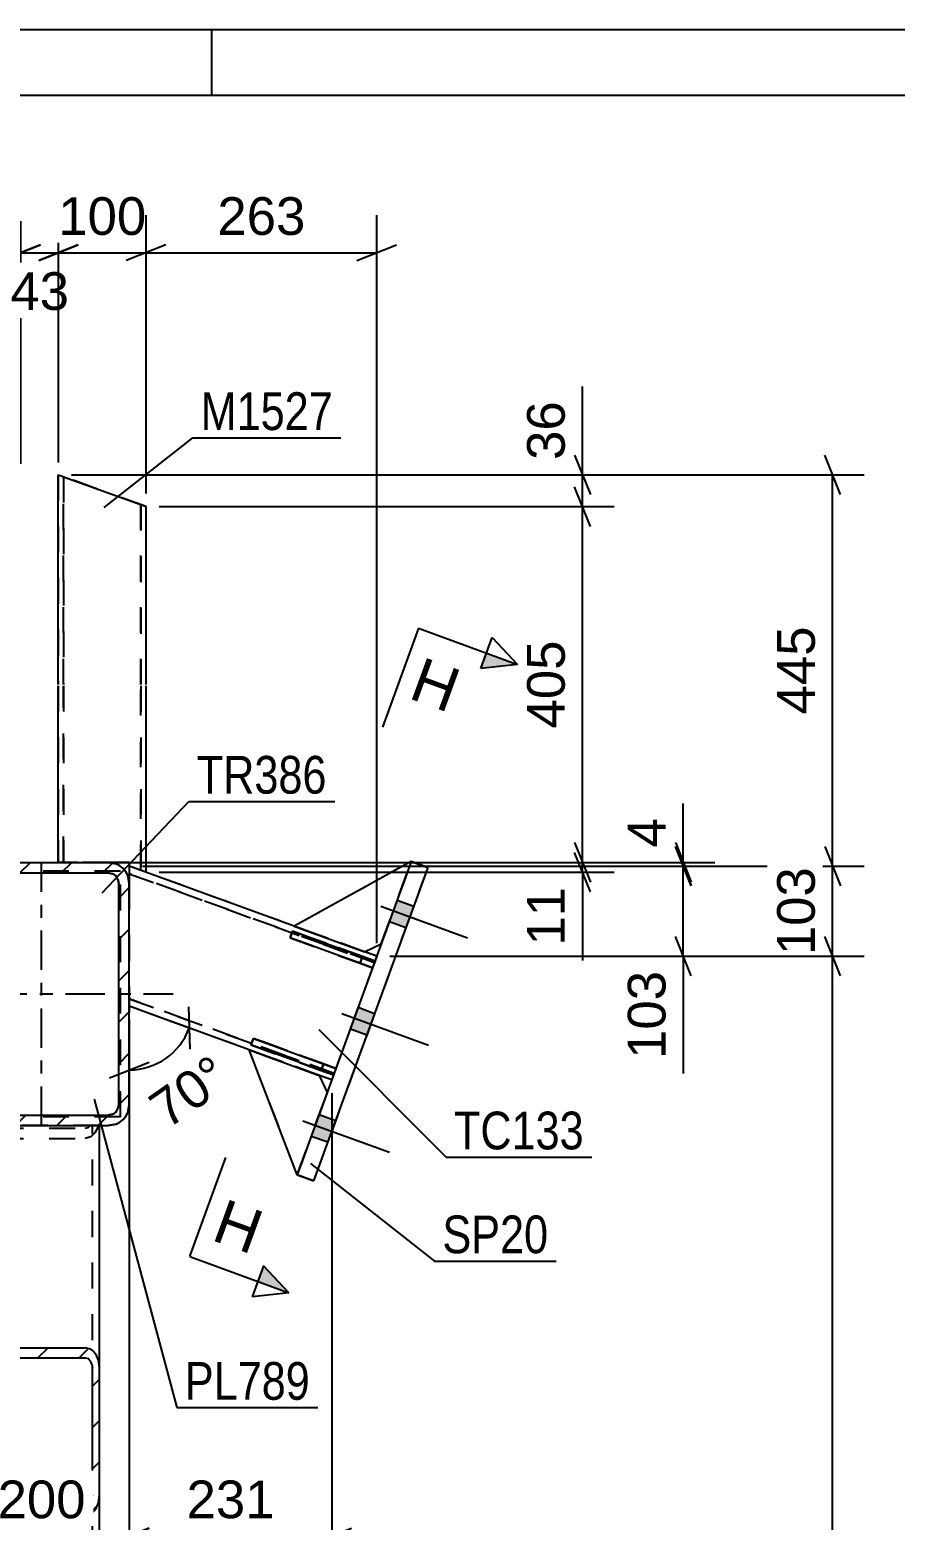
# Model space of a CAD drawing. Header units: millimetres. Extents: x 0 to 841, y 0 to 594.
# Drawn here: x 407.2 to 472.9, y 480.8 to 594 of the extents above; entities that cross this region are included whole.
import ezdxf

# ---------------------------------------------------------------- set-up
doc = ezdxf.new("R2010")
doc.units = ezdxf.units.MM
doc.linetypes.add('DXK_LINE_DOT2', pattern=[3.9198, 1.9599, -1.9599])
doc.linetypes.add('DXK_LINE_DOT3', pattern=[5.9187, 2.979, -0.9799, 0.9799, -0.9799])
doc.styles.add('Arial', font='ARIAL.TTF', dxfattribs={"height": 0.2})
doc.styles.add('Arial Narrow', font='ARIALN.TTF', dxfattribs={"height": 0.2})

# ---------------------------------------------------------------- blocks, each defined once
blk = doc.blocks.new('Unknown-318890635-1126')
at = {"color": 5, "linetype": 'Continuous'}
for p, q in [((841, 594), (0, 594)), ((421, 589), (421, 594)), ((836, 589), (5, 589))]:
    blk.add_line(p, q, dxfattribs=at)
blk = doc.blocks.new('Part-318890635-3815 - 3685')
at = {"color": 2, "linetype": 'Continuous'}
for p, q in [((424.16, 517.39), (423.97, 516.89)), ((424.16, 517.39), (430.42, 515.11)), ((430.24, 514.61), (423.97, 516.89)), ((430.42, 515.11), (430.24, 514.61)), ((430.42, 515.11), (430.42, 515.11))]:
    blk.add_line(p, q, dxfattribs=at)
at = {"color": 7, "linetype": 'DXK_LINE_DOT2'}
for p, q in [((429.48, 515.45), (424.16, 517.39)), ((423.97, 516.89), (429.3, 514.95)), ((429.48, 515.45), (429.3, 514.95)), ((430.42, 515.11), (429.48, 515.45)), ((430.42, 515.11), (430.42, 515.11)), ((429.3, 514.95), (430.24, 514.61)), ((430.24, 514.61), (430.24, 514.61))]:
    blk.add_line(p, q, dxfattribs=at)
blk = doc.blocks.new('Part-318890635-3816 - 3685')
at = {"color": 2, "linetype": 'Continuous'}
for p, q in [((427.12, 525.53), (426.94, 525.03)), ((427.12, 525.53), (433.39, 523.25)), ((433.2, 522.75), (426.94, 525.03)), ((433.39, 523.25), (433.2, 522.75)), ((433.39, 523.25), (433.39, 523.25))]:
    blk.add_line(p, q, dxfattribs=at)
at = {"color": 7, "linetype": 'DXK_LINE_DOT2'}
for p, q in [((432.45, 523.6), (427.12, 525.53)), ((426.94, 525.03), (432.26, 523.09)), ((432.45, 523.6), (432.26, 523.09)), ((432.26, 523.09), (433.2, 522.75)), ((433.39, 523.25), (432.45, 523.6))]:
    blk.add_line(p, q, dxfattribs=at)
blk = doc.blocks.new('Part-318890635-3817 - 3685')
at = {"color": 7, "linetype": 'DXK_LINE_DOT2'}
for p, q in [((423.97, 516.89), (424.16, 517.39)), ((424.16, 517.39), (429.48, 515.45)), ((430.42, 515.11), (424.16, 517.39)), ((429.3, 514.95), (423.97, 516.89)), ((423.97, 516.89), (430.24, 514.61)), ((429.3, 514.95), (429.48, 515.45)), ((429.48, 515.45), (430.42, 515.11)), ((430.42, 515.11), (430.24, 514.61)), ((430.24, 514.61), (429.3, 514.95)), ((430.24, 514.61), (430.24, 514.61))]:
    blk.add_line(p, q, dxfattribs=at)
blk = doc.blocks.new('Bolt-318890635-3809 - 3685')
at = {"linetype": 'Continuous'}
for points in [[(435.73, 525.8), (436.33, 527.43), (435.07, 527.89), (434.48, 526.26)], [(435.73, 525.8), (436.33, 527.43), (435.07, 527.89), (434.48, 526.26)], [(435.73, 525.8), (436.33, 527.43), (435.07, 527.89), (434.48, 526.26)], [(432.77, 517.66), (433.36, 519.29), (432.11, 519.75), (431.52, 518.12)], [(432.77, 517.66), (433.36, 519.29), (432.11, 519.75), (431.52, 518.12)], [(429.8, 509.52), (430.4, 511.15), (429.14, 511.6), (428.55, 509.97)], [(429.8, 509.52), (430.4, 511.15), (429.14, 511.6), (428.55, 509.97)], [(429.8, 509.52), (430.4, 511.15), (429.14, 511.6), (428.55, 509.97)]]:
    blk.add_hatch(color=1, dxfattribs=at).paths.add_polyline_path(points)
at = {"color": 1, "linetype": 'Continuous'}
for p, q in [((435.07, 527.89), (436.33, 527.43)), ((435.07, 527.89), (436.33, 527.43)), ((435.07, 527.89), (436.33, 527.43)), ((433.84, 527.42), (440.41, 525.02)), ((433.84, 527.42), (440.41, 525.02)), ((433.84, 527.42), (440.41, 525.02)), ((434.48, 526.26), (435.73, 525.8)), ((434.48, 526.26), (435.73, 525.8)), ((434.48, 526.26), (435.73, 525.8)), ((432.11, 519.75), (433.36, 519.29)), ((432.11, 519.75), (433.36, 519.29)), ((430.87, 519.27), (437.45, 516.88)), ((430.87, 519.27), (437.45, 516.88)), ((431.52, 518.12), (432.77, 517.66)), ((431.52, 518.12), (432.77, 517.66)), ((427.91, 511.13), (434.49, 508.74)), ((427.91, 511.13), (434.49, 508.74)), ((427.91, 511.13), (434.49, 508.74)), ((429.14, 511.6), (430.4, 511.15)), ((429.14, 511.6), (430.4, 511.15)), ((429.14, 511.6), (430.4, 511.15)), ((428.55, 509.97), (429.8, 509.52)), ((428.55, 509.97), (429.8, 509.52)), ((428.55, 509.97), (429.8, 509.52))]:
    blk.add_line(p, q, dxfattribs=at)
blk = doc.blocks.new('Part-318890635-3813 - 3685')
at = {"color": 2, "linetype": 'Continuous'}
for p, q in [((436.14, 530.83), (427.26, 525.91)), ((427.26, 525.91), (432.58, 523.97)), ((432.58, 523.97), (433.86, 524.57))]:
    blk.add_line(p, q, dxfattribs=at)
at = {"color": 7, "linetype": 'DXK_LINE_DOT2'}
blk.add_line((433.86, 524.57), (436.14, 530.83), dxfattribs=at)
blk = doc.blocks.new('Part-318890635-3749 - 3685')
at = {"color": 7, "linetype": 'DXK_LINE_DOT2'}
for p, q in [((412.46, 510.76), (403.66, 510.76)), ((411.93, 318.09), (411.93, 510.76)), ((412.46, 482.7), (412.46, 510.76))]:
    blk.add_line(p, q, dxfattribs=at)
at = {"color": 2, "linetype": 'Continuous'}
blk.add_line((412.46, 346.15), (412.46, 482.7), dxfattribs=at)
blk = doc.blocks.new('Part-318890635-3814 - 3685')
at = {"color": 7, "linetype": 'DXK_LINE_DOT2'}
for p, q in [((436.14, 530.83), (427.26, 525.91)), ((433.86, 524.57), (436.14, 530.83)), ((427.26, 525.91), (432.58, 523.97)), ((432.58, 523.97), (433.86, 524.57))]:
    blk.add_line(p, q, dxfattribs=at)
blk = doc.blocks.new('Part-318890635-3755 - 3685')
at = {"color": 7, "linetype": 'DXK_LINE_DOT2'}
for p, q in [((402.06, 511.43), (402.06, 530.09)), ((414.06, 530.09), (402.06, 530.09)), ((414.06, 511.43), (414.06, 530.09)), ((414.06, 511.43), (402.06, 511.43))]:
    blk.add_line(p, q, dxfattribs=at)
blk = doc.blocks.new('Part-318890635-3761 - 3685')
at = {"color": 2, "linetype": 'Continuous'}
for p, q in [((409.33, 560.2), (409.33, 560.2)), ((409.33, 544.27), (409.33, 560.2)), ((409.33, 560.2), (409.39, 560.18)), ((409.39, 560.18), (409.57, 560.12)), ((409.57, 560.12), (409.82, 560.02)), ((409.82, 560.02), (416, 557.78)), ((416, 557.78), (416, 557.78)), ((416, 544.27), (416, 557.78)), ((409.33, 530.76), (409.33, 544.17)), ((416, 530.01), (416, 544.17)), ((414.73, 530.76), (413.13, 530.76)), ((414.73, 530.76), (414.73, 530.47))]:
    blk.add_line(p, q, dxfattribs=at)
at = {"color": 7, "linetype": 'DXK_LINE_DOT2'}
for p, q in [((416, 557.78), (409.33, 560.2)), ((409.33, 560.2), (409.33, 544.27)), ((409.73, 544.27), (409.73, 560.06)), ((409.73, 560.06), (409.73, 544.27)), ((409.73, 560.06), (409.73, 560.06)), ((410.13, 559.91), (410.13, 559.91)), ((415.6, 557.92), (415.6, 544.27)), ((415.6, 544.27), (415.6, 557.92)), ((415.6, 557.92), (415.6, 557.92)), ((416, 544.27), (416, 557.78)), ((409.33, 544.17), (409.33, 530.76)), ((409.73, 530.76), (409.73, 544.17)), ((409.73, 544.17), (409.73, 530.76)), ((415.6, 544.17), (415.6, 530.15)), ((415.6, 530.15), (415.6, 544.17)), ((416, 530.01), (416, 544.17)), ((414.73, 530.76), (409.33, 530.76)), ((413.13, 530.76), (409.33, 530.76)), ((409.33, 530.76), (409.33, 530.76)), ((409.33, 530.76), (409.33, 530.76)), ((409.73, 530.76), (409.73, 530.76)), ((415.94, 530.03), (414.73, 530.47)), ((416, 530.01), (414.73, 530.47)), ((414.73, 530.47), (414.73, 530.47)), ((415.6, 530.15), (415.6, 530.15)), ((416, 530.01), (415.94, 530.03)), ((416, 530.01), (416, 530.01)), ((416, 530.01), (416, 530.01))]:
    blk.add_line(p, q, dxfattribs=at)
blk = doc.blocks.new('Part-318890635-3766 - 3685')
at = {"color": 2, "linetype": 'Continuous'}
for p, q in [((436.14, 530.83), (427.48, 507.03)), ((437.4, 530.38), (428.73, 506.57)), ((436.14, 530.83), (437.4, 530.38)), ((436.14, 530.83), (436.14, 530.83)), ((437.4, 530.38), (437.4, 530.38)), ((428.73, 506.57), (427.48, 507.03)), ((427.48, 507.03), (427.48, 507.03)), ((428.73, 506.57), (428.73, 506.57))]:
    blk.add_line(p, q, dxfattribs=at)
at = {"color": 7, "linetype": 'DXK_LINE_DOT2'}
for p, q in [((436.14, 530.83), (427.48, 507.03)), ((437.4, 530.38), (428.73, 506.57)), ((437.4, 530.38), (436.14, 530.83)), ((427.48, 507.03), (428.73, 506.57))]:
    blk.add_line(p, q, dxfattribs=at)
blk = doc.blocks.new('Part-318890635-3776 - 3685')
at = {"linetype": 'Continuous'}
h = blk.add_hatch(dxfattribs=at)
h.set_pattern_fill('', scale=0.7, style=0, pattern_type=0)
h.set_pattern_definition([(45, (401.3948, 512.361), (-1.57154, 1.57154), [])])
h.paths.add_polyline_path([(401.39, 529.16), (401.39, 512.36), (401.52, 511.75), (401.86, 511.23), (402.38, 510.88), (402.99, 510.76), (413.13, 510.76), (413.74, 510.88), (414.26, 511.23), (414.61, 511.75), (414.73, 512.36), (414.73, 529.16), (414.61, 529.77), (414.26, 530.29), (413.74, 530.64), (413.13, 530.76), (402.99, 530.76), (402.38, 530.64), (401.86, 530.29), (401.52, 529.77)])
h.paths.add_polyline_path([(402.43, 529.73), (402.69, 529.9), (402.99, 529.96), (413.13, 529.96), (413.43, 529.9), (413.69, 529.73), (413.87, 529.47), (413.93, 529.16), (413.93, 512.36), (413.87, 512.05), (413.69, 511.8), (413.43, 511.62), (413.13, 511.56), (402.99, 511.56), (402.69, 511.62), (402.43, 511.8), (402.26, 512.05), (402.19, 512.36), (402.19, 529.16), (402.26, 529.47)])
at = {"color": 7, "linetype": 'DXK_LINE_DOT2'}
for p, q in [((402.38, 530.64), (402.99, 530.76)), ((402.99, 529.96), (402.69, 529.9)), ((402.99, 530.76), (413.13, 530.76)), ((402.99, 529.96), (413.13, 529.96)), ((413.13, 530.76), (413.74, 530.64)), ((413.43, 529.9), (413.13, 529.96)), ((401.39, 529.16), (401.52, 529.77)), ((401.39, 529.16), (401.39, 512.36)), ((402.26, 529.47), (402.19, 529.16)), ((402.19, 512.36), (402.19, 529.16)), ((413.93, 529.16), (413.87, 529.47)), ((413.93, 512.36), (413.93, 529.16)), ((414.61, 529.77), (414.73, 529.16)), ((414.73, 529.16), (414.73, 512.36)), ((401.52, 511.75), (401.39, 512.36)), ((402.19, 512.36), (402.26, 512.05)), ((413.87, 512.05), (413.93, 512.36)), ((414.73, 512.36), (414.61, 511.75)), ((402.99, 510.76), (402.38, 510.88)), ((402.69, 511.62), (402.99, 511.56)), ((402.99, 511.56), (413.13, 511.56)), ((402.99, 510.76), (413.13, 510.76)), ((413.13, 511.56), (413.43, 511.62)), ((413.74, 510.88), (413.13, 510.76))]:
    blk.add_line(p, q, dxfattribs=at)
at = {"color": 2, "linetype": 'Continuous'}
for p, q in [((402.99, 530.76), (402.38, 530.64)), ((402.69, 529.9), (402.99, 529.96)), ((402.99, 530.76), (413.13, 530.76)), ((402.99, 529.96), (413.13, 529.96)), ((413.74, 530.64), (413.13, 530.76)), ((413.13, 529.96), (413.43, 529.9)), ((401.52, 529.77), (401.39, 529.16)), ((401.39, 512.36), (401.39, 529.16)), ((402.19, 529.16), (402.26, 529.47)), ((402.19, 512.36), (402.19, 529.16)), ((413.87, 529.47), (413.93, 529.16)), ((413.93, 512.36), (413.93, 529.16)), ((414.73, 529.16), (414.61, 529.77)), ((414.73, 512.36), (414.73, 529.16)), ((401.39, 512.36), (401.52, 511.75)), ((402.26, 512.05), (402.19, 512.36)), ((413.93, 512.36), (413.87, 512.05)), ((414.61, 511.75), (414.73, 512.36)), ((402.38, 510.88), (402.99, 510.76)), ((402.99, 511.56), (402.69, 511.62)), ((402.99, 511.56), (413.13, 511.56)), ((402.99, 510.76), (413.13, 510.76)), ((413.43, 511.62), (413.13, 511.56)), ((413.13, 510.76), (413.74, 510.88))]:
    blk.add_line(p, q, dxfattribs=at)
at = {"color": 7, "linetype": 'DXK_LINE_DOT3'}
for p, q in [((408.06, 510.76), (408.06, 530.76)), ((398.06, 520.76), (418.06, 520.76))]:
    blk.add_line(p, q, dxfattribs=at)
at = {"color": 7, "linetype": 'DXK_LINE_DOT2'}
for centre, radius, start, end in [((402.99, 529.16), 1.6, 112.5, 157.5), ((402.99, 529.16), 0.8, 112.5, 157.5), ((413.13, 529.16), 0.8, 22.5, 67.5), ((413.13, 529.16), 1.6, 22.5, 67.5), ((402.99, 512.36), 1.6, 202.5, 247.5), ((402.99, 512.36), 0.8, 202.5, 247.5), ((413.13, 512.36), 0.8, 292.5, 337.5), ((413.13, 512.36), 1.6, 292.5, 337.5)]:
    blk.add_arc(centre, radius, start, end, dxfattribs=at)
at = {"color": 2, "linetype": 'Continuous'}
for centre, radius, start, end in [((402.99, 529.16), 1.6, 112.5, 157.5), ((402.99, 529.16), 0.8, 112.5, 157.5), ((413.13, 529.16), 0.8, 22.5, 67.5), ((413.13, 529.16), 1.6, 22.5, 67.5), ((402.99, 512.36), 1.6, 202.5, 247.5), ((402.99, 512.36), 0.8, 202.5, 247.5), ((413.13, 512.36), 0.8, 292.5, 337.5), ((413.13, 512.36), 1.6, 292.5, 337.5)]:
    blk.add_arc(centre, radius, start, end, dxfattribs=at)
blk = doc.blocks.new('Part-318890635-3779 - 3685')
at = {"color": 2, "linetype": 'Continuous'}
for p, q in [((423.84, 516.51), (429.16, 514.57)), ((427.48, 507.03), (423.84, 516.51)), ((429.16, 514.57), (429.76, 513.29))]:
    blk.add_line(p, q, dxfattribs=at)
at = {"color": 7, "linetype": 'DXK_LINE_DOT2'}
blk.add_line((427.48, 507.03), (429.76, 513.29), dxfattribs=at)
blk = doc.blocks.new('Part-318890635-3804 - 3685')
at = {"color": 2, "linetype": 'Continuous'}
for p, q in [((427.26, 525.91), (414.73, 530.47)), ((414.73, 530.47), (414.73, 530.47)), ((414.73, 530.47), (414.73, 529.33)), ((414.73, 529.33), (414.73, 529.16)), ((433.52, 523.63), (432.58, 523.97)), ((423.84, 516.51), (414.73, 519.83)), ((430.1, 514.23), (429.16, 514.57))]:
    blk.add_line(p, q, dxfattribs=at)
at = {"color": 7, "linetype": 'DXK_LINE_DOT2'}
for p, q in [((433.52, 523.63), (414.73, 530.47)), ((414.73, 529.9), (433.34, 523.13)), ((433.34, 523.13), (414.73, 529.9)), ((414.73, 529.9), (414.73, 529.9)), ((414.73, 529.9), (414.73, 529.86)), ((414.73, 529.86), (414.73, 529.55)), ((414.73, 529.16), (414.73, 519.83)), ((432.58, 523.97), (427.26, 525.91)), ((433.52, 523.63), (430.1, 514.23)), ((433.52, 523.63), (433.52, 523.63)), ((414.73, 520.4), (430.28, 514.73)), ((430.28, 514.73), (414.73, 520.4)), ((414.73, 520.4), (414.73, 520.4)), ((430.1, 514.23), (414.73, 519.83)), ((414.73, 519.83), (414.73, 519.83)), ((429.16, 514.57), (423.84, 516.51))]:
    blk.add_line(p, q, dxfattribs=at)
blk = doc.blocks.new('Part-318890635-3806 - 3685')
at = {"linetype": 'Continuous'}
h = blk.add_hatch(dxfattribs=at)
h.set_pattern_fill('', scale=0.7, style=0, pattern_type=0)
h.set_pattern_definition([(45, (403.6615, 482.703), (-1.57154, 1.57154), [])])
h.paths.add_polyline_path([(403.66, 492.35), (403.66, 482.7), (403.74, 482.11), (403.97, 481.61), (404.32, 481.28), (404.73, 481.16), (411.39, 481.16), (411.8, 481.28), (412.15, 481.61), (412.38, 482.11), (412.46, 482.7), (412.46, 492.35), (412.38, 492.94), (412.15, 493.44), (411.8, 493.78), (411.39, 493.89), (404.73, 493.89), (404.32, 493.78), (403.97, 493.44), (403.74, 492.94)])
h.paths.add_polyline_path([(404.35, 492.9), (404.52, 493.06), (404.73, 493.12), (411.39, 493.12), (411.6, 493.06), (411.77, 492.9), (411.89, 492.65), (411.93, 492.35), (411.93, 482.7), (411.89, 482.41), (411.77, 482.16), (411.6, 481.99), (411.39, 481.93), (404.73, 481.93), (404.52, 481.99), (404.35, 482.16), (404.24, 482.41), (404.19, 482.7), (404.19, 492.35), (404.24, 492.65)])
at = {"color": 2, "linetype": 'Continuous'}
for p, q in [((403.66, 492.35), (403.66, 510.76)), ((412.46, 492.35), (412.46, 510.76)), ((404.73, 493.89), (404.32, 493.78)), ((404.73, 493.89), (411.39, 493.89)), ((411.8, 493.78), (411.39, 493.89)), ((403.74, 492.94), (403.66, 492.35)), ((404.19, 492.35), (404.24, 492.65)), ((404.52, 493.06), (404.73, 493.12)), ((404.73, 493.12), (411.39, 493.12)), ((411.39, 493.12), (411.6, 493.06)), ((411.89, 492.65), (411.93, 492.35)), ((412.46, 492.35), (412.38, 492.94)), ((403.66, 482.7), (403.66, 492.35)), ((404.19, 482.7), (404.19, 492.35)), ((411.93, 482.7), (411.93, 492.35)), ((412.46, 482.7), (412.46, 492.35)), ((403.66, 482.7), (403.74, 482.11)), ((404.24, 482.41), (404.19, 482.7)), ((411.93, 482.7), (411.89, 482.41)), ((412.38, 482.11), (412.46, 482.7)), ((404.32, 481.28), (404.73, 481.16)), ((404.73, 481.93), (404.52, 481.99)), ((404.73, 481.93), (411.39, 481.93)), ((404.73, 481.16), (411.39, 481.16)), ((411.6, 481.99), (411.39, 481.93)), ((411.39, 481.16), (411.8, 481.28))]:
    blk.add_line(p, q, dxfattribs=at)
at = {"color": 7, "linetype": 'DXK_LINE_DOT2'}
for p, q in [((412.46, 510.76), (403.66, 510.76)), ((403.97, 510.24), (403.74, 510.76)), ((404.19, 482.7), (404.19, 510.76)), ((404.38, 510.76), (404.52, 510.62)), ((404.52, 510.62), (404.73, 510.56)), ((411.39, 510.56), (411.6, 510.62)), ((411.6, 510.62), (411.74, 510.76)), ((411.93, 482.7), (411.93, 510.76)), ((412.38, 510.76), (412.15, 510.24)), ((404.32, 509.91), (403.97, 510.24)), ((404.73, 509.79), (404.32, 509.91)), ((404.73, 510.56), (411.39, 510.56)), ((404.73, 509.79), (411.39, 509.79)), ((411.8, 509.91), (411.39, 509.79)), ((412.15, 510.24), (411.8, 509.91)), ((403.66, 482.7), (403.66, 492.35)), ((412.46, 482.7), (412.46, 492.35))]:
    blk.add_line(p, q, dxfattribs=at)
at = {"color": 2, "linetype": 'Continuous'}
for centre, radius, start, end in [((405.11, 492.61), 1.41, 124.1733, 166.532), ((411.01, 492.61), 1.41, 13.468, 55.8267), ((404.92, 492.48), 0.703, 124.1733, 166.532), ((411.2, 492.48), 0.703, 13.468, 55.8267), ((404.92, 482.57), 0.703, 193.468, 235.8267), ((411.2, 482.57), 0.703, 304.1733, 346.532), ((405.11, 482.44), 1.41, 193.468, 235.8267), ((411.01, 482.44), 1.41, 304.1733, 346.532)]:
    blk.add_arc(centre, radius, start, end, dxfattribs=at)
blk = doc.blocks.new('Part-318890635-3812 - 3685')
at = {"color": 7, "linetype": 'DXK_LINE_DOT2'}
for p, q in [((423.84, 516.51), (429.16, 514.57)), ((427.48, 507.03), (423.84, 516.51)), ((429.16, 514.57), (429.76, 513.29)), ((429.76, 513.29), (427.48, 507.03))]:
    blk.add_line(p, q, dxfattribs=at)
blk = doc.blocks.new('Part-318890635-3818 - 3685')
at = {"color": 7, "linetype": 'DXK_LINE_DOT2'}
for p, q in [((426.94, 525.03), (427.12, 525.53)), ((427.12, 525.53), (432.45, 523.6)), ((433.39, 523.25), (427.12, 525.53)), ((432.26, 523.09), (426.94, 525.03)), ((426.94, 525.03), (433.2, 522.75)), ((432.26, 523.09), (432.45, 523.6)), ((433.2, 522.75), (432.26, 523.09)), ((432.45, 523.6), (433.39, 523.25)), ((433.39, 523.25), (433.2, 522.75)), ((433.2, 522.75), (433.2, 522.75))]:
    blk.add_line(p, q, dxfattribs=at)
blk = doc.blocks.new('StraightDimension-318890635-3900 - 3685')
at = {"color": 7, "linetype": 'Continuous'}
for p, q in [((414.73, 516.2), (414.73, 477.19)), ((430.1, 513.23), (430.1, 477.19)), ((416.23, 480.19), (413.23, 478.99)), ((428.6, 478.99), (431.6, 480.19)), ((414.73, 479.59), (430.1, 479.59))]:
    blk.add_line(p, q, dxfattribs=at)
at = {"color": 0}
blk.add_wipeout([(426.35, 480.34), (426.35, 484.54), (418.48, 484.54), (418.48, 480.34)], dxfattribs=at)
at = {"color": 3, "style": 'Arial'}
blk.add_text('231', height=2.865, dxfattribs=at).set_placement((419.08, 480.94))
blk = doc.blocks.new('StraightDimension-318890635-3908 - 3685')
at = {"color": 7, "linetype": 'Continuous'}
for p, q in [((456.2, 531.97), (457.4, 528.97)), ((415.73, 530.47), (459.2, 530.47)), ((456.8, 523.63), (456.8, 530.47)), ((457.4, 522.13), (456.2, 525.13)), ((434.52, 523.63), (459.2, 523.63)), ((456.8, 523.63), (456.8, 514.71)), ((456.8, 523.63), (456.8, 514.71))]:
    blk.add_line(p, q, dxfattribs=at)
at = {"color": 0}
blk.add_wipeout([(456.05, 523.1), (451.85, 523.1), (451.85, 515.23), (456.05, 515.23)], dxfattribs=at)
at = {"color": 3, "style": 'Arial'}
blk.add_text('103', height=2.865, rotation=90.0002, dxfattribs=at).set_placement((455.45, 515.83))
blk = doc.blocks.new('StraightDimension-318890635-3893 - 3685')
at = {"color": 7, "linetype": 'Continuous'}
for p, q in [((401.39, 516.2), (401.39, 477.19)), ((414.73, 516.2), (414.73, 477.19)), ((402.89, 480.19), (399.89, 478.99)), ((413.23, 478.99), (416.23, 480.19)), ((401.39, 479.59), (414.73, 479.59))]:
    blk.add_line(p, q, dxfattribs=at)
at = {"color": 0}
blk.add_wipeout([(412, 480.34), (412, 484.54), (404.13, 484.54), (404.13, 480.34)], dxfattribs=at)
at = {"color": 3, "style": 'Arial'}
blk.add_text('200', height=2.865, dxfattribs=at).set_placement((404.73, 480.94))
blk = doc.blocks.new('StraightDimension-318890635-3918 - 3685')
at = {"color": 7, "linetype": 'Continuous'}
for p, q in [((456.8, 530.76), (456.8, 535.23)), ((456.8, 530.76), (456.8, 535.23)), ((456.2, 532.26), (457.4, 529.26)), ((457.4, 528.97), (456.2, 531.97)), ((413.28, 530.76), (459.2, 530.76)), ((415.73, 530.47), (459.2, 530.47)), ((456.8, 530.47), (456.8, 530.76))]:
    blk.add_line(p, q, dxfattribs=at)
at = {"color": 0}
blk.add_wipeout([(456.05, 534.71), (451.85, 534.71), (451.85, 531.29), (456.05, 531.29)], dxfattribs=at)
at = {"color": 3, "style": 'Arial'}
blk.add_text('4', height=2.87, rotation=90.0002, dxfattribs=at).set_placement((455.45, 531.89))
blk = doc.blocks.new('StraightDimension-318890635-3990 - 3685')
at = {"color": 7, "linetype": 'Continuous'}
for p, q in [((399.83, 558.6), (399.83, 579.92)), ((406.49, 561.03), (406.49, 579.92)), ((398.33, 576.47), (401.33, 577.67)), ((407.99, 577.67), (404.99, 576.47)), ((399.83, 577.07), (406.49, 577.07))]:
    blk.add_line(p, q, dxfattribs=at)
at = {"color": 0}
blk.add_wipeout([(407.09, 577.82), (407.09, 582.02), (399.22, 582.02), (399.22, 577.82)], dxfattribs=at)
at = {"color": 3, "style": 'Arial'}
blk.add_text('100', height=2.865, dxfattribs=at).set_placement((399.82, 578.42))
blk = doc.blocks.new('StraightDimension-318890635-4004 - 3685')
at = {"color": 7, "linetype": 'Continuous'}
for p, q in [((406.49, 561.03), (406.49, 579.47)), ((409.36, 561.13), (409.36, 579.47)), ((404.99, 576.47), (407.99, 577.67)), ((410.86, 577.67), (407.86, 576.47)), ((406.49, 577.07), (409.36, 577.07))]:
    blk.add_line(p, q, dxfattribs=at)
at = {"color": 0}
blk.add_wipeout([(410.75, 572.12), (410.75, 576.32), (405.1, 576.32), (405.1, 572.12)], dxfattribs=at)
at = {"color": 3, "style": 'Arial'}
blk.add_text('43', height=2.865, dxfattribs=at).set_placement((405.7, 572.72))
blk = doc.blocks.new('StraightDimension-318890635-4008 - 3685')
at = {"color": 7, "linetype": 'Continuous'}
for p, q in [((409.36, 561.13), (409.36, 579.92)), ((416, 558.78), (416, 579.92)), ((407.86, 576.47), (410.86, 577.67)), ((417.5, 577.67), (414.5, 576.47)), ((409.36, 577.07), (416, 577.07))]:
    blk.add_line(p, q, dxfattribs=at)
at = {"color": 0}
blk.add_wipeout([(416.61, 577.82), (416.61, 582.02), (408.74, 582.02), (408.74, 577.82)], dxfattribs=at)
at = {"color": 3, "style": 'Arial'}
blk.add_text('100', height=2.865, dxfattribs=at).set_placement((409.34, 578.42))
blk = doc.blocks.new('StraightDimension-318890635-4019 - 3685')
at = {"color": 7, "linetype": 'Continuous'}
for p, q in [((416, 558.78), (416, 579.92)), ((433.52, 524.63), (433.52, 579.92)), ((417.5, 577.67), (414.5, 576.47)), ((432.02, 576.47), (435.02, 577.67)), ((416, 577.07), (433.52, 577.07))]:
    blk.add_line(p, q, dxfattribs=at)
at = {"color": 0}
blk.add_wipeout([(428.69, 577.82), (428.69, 582.02), (420.82, 582.02), (420.82, 577.82)], dxfattribs=at)
at = {"color": 3, "style": 'Arial'}
blk.add_text('263', height=2.865, dxfattribs=at).set_placement((421.42, 578.42))
blk = doc.blocks.new('StraightDimension-318890635-4034 - 3685')
at = {"color": 7, "linetype": 'Continuous'}
for p, q in [((448.55, 532.26), (449.75, 529.26)), ((449.75, 528.51), (448.55, 531.51)), ((415.73, 530.76), (451.55, 530.76)), ((417, 530.01), (451.55, 530.01)), ((449.15, 530.01), (449.15, 530.76)), ((449.15, 530.01), (449.15, 523.31)), ((449.15, 530.01), (449.15, 523.31))]:
    blk.add_line(p, q, dxfattribs=at)
at = {"color": 0}
blk.add_wipeout([(448.4, 529.48), (444.2, 529.48), (444.2, 523.84), (448.4, 523.84)], dxfattribs=at)
at = {"color": 3, "style": 'Arial'}
blk.add_text('11', height=2.865, rotation=90.0002, dxfattribs=at).set_placement((447.8, 524.44))
blk = doc.blocks.new('StraightDimension-318890635-4053 - 3685')
at = {"color": 7, "linetype": 'Continuous'}
for p, q in [((449.75, 556.28), (448.55, 559.28)), ((417, 557.78), (451.55, 557.78)), ((449.15, 530.76), (449.15, 557.78)), ((448.55, 532.26), (449.75, 529.26)), ((415.73, 530.76), (451.55, 530.76))]:
    blk.add_line(p, q, dxfattribs=at)
at = {"color": 0}
blk.add_wipeout([(448.4, 548.2), (444.2, 548.2), (444.2, 540.33), (448.4, 540.33)], dxfattribs=at)
at = {"color": 3, "style": 'Arial'}
blk.add_text('405', height=2.865, rotation=90.0002, dxfattribs=at).set_placement((447.8, 540.93))
blk = doc.blocks.new('StraightDimension-318890635-4076 - 3685')
at = {"color": 7, "linetype": 'Continuous'}
for p, q in [((449.15, 560.2), (449.15, 566.9)), ((449.15, 560.2), (449.15, 566.9)), ((448.55, 561.7), (449.75, 558.7)), ((410.33, 560.2), (451.55, 560.2)), ((449.75, 556.28), (448.55, 559.28)), ((449.15, 557.78), (449.15, 560.2)), ((417, 557.78), (451.55, 557.78))]:
    blk.add_line(p, q, dxfattribs=at)
at = {"color": 0}
blk.add_wipeout([(448.4, 566.38), (444.2, 566.38), (444.2, 560.73), (448.4, 560.73)], dxfattribs=at)
at = {"color": 3, "style": 'Arial'}
blk.add_text('36', height=2.865, rotation=90.0002, dxfattribs=at).set_placement((447.8, 561.33))
blk = doc.blocks.new('AngleDimension-318890635-4128 - 3685')
at = {"color": 7, "linetype": 'Continuous'}
for p, q in [((419.28, 518.17), (414.73, 519.83)), ((414.73, 514.98), (414.73, 519.83)), ((419.23, 519.79), (419.33, 516.56)), ((414.73, 518.83), (414.73, 514.98)), ((413.23, 514.38), (416.23, 515.58))]:
    blk.add_line(p, q, dxfattribs=at)
blk.add_arc((414.73, 519.83), 4.84, 270, 340, dxfattribs=at)
at = {"color": 0}
blk.add_wipeout([(423.4, 513.76), (420.99, 517.2), (415.05, 513.04), (417.46, 509.6)], dxfattribs=at)
at = {"color": 3, "style": 'Arial'}
blk.add_text('70°', height=2.865, rotation=35.002, dxfattribs=at).set_placement((417.61, 510.44))
blk = doc.blocks.new('StraightDimension-318890635-4136 - 3685')
at = {"color": 7, "linetype": 'Continuous'}
for p, q in [((468.74, 558.7), (467.54, 561.7)), ((410.33, 560.2), (470.54, 560.2)), ((468.14, 530.47), (468.14, 560.2)), ((467.54, 531.97), (468.74, 528.97)), ((415.73, 530.47), (470.54, 530.47))]:
    blk.add_line(p, q, dxfattribs=at)
at = {"color": 0}
blk.add_wipeout([(467.39, 549.27), (463.19, 549.27), (463.19, 541.4), (467.39, 541.4)], dxfattribs=at)
at = {"color": 3, "style": 'Arial'}
blk.add_text('445', height=2.865, rotation=90.0002, dxfattribs=at).set_placement((466.79, 542))
blk = doc.blocks.new('StraightDimension-318890635-4146 - 3685')
at = {"color": 7, "linetype": 'Continuous'}
for p, q in [((467.54, 531.97), (468.74, 528.97)), ((415.73, 530.47), (470.54, 530.47)), ((468.14, 523.63), (468.14, 530.47)), ((468.74, 522.13), (467.54, 525.13)), ((434.52, 523.63), (470.54, 523.63))]:
    blk.add_line(p, q, dxfattribs=at)
at = {"color": 0}
blk.add_wipeout([(467.39, 530.99), (463.19, 530.99), (463.19, 523.11), (467.39, 523.11)], dxfattribs=at)
at = {"color": 3, "style": 'Arial'}
blk.add_text('103', height=2.865, rotation=90.0002, dxfattribs=at).set_placement((466.79, 523.71))
blk = doc.blocks.new('StraightDimension-318890635-4156 - 3685')
at = {"color": 7, "linetype": 'Continuous'}
for p, q in [((468.74, 522.13), (467.54, 525.13)), ((434.52, 523.63), (470.54, 523.63)), ((468.14, 318.09), (468.14, 523.63))]:
    blk.add_line(p, q, dxfattribs=at)
blk = doc.blocks.new('Mark-318890635-3762 - 3685')
at = {"color": 30, "linetype": 'Continuous'}
for p, q in [((428.5, 507.89), (437.91, 500.47)), ((437.91, 500.47), (447.15, 500.47))]:
    blk.add_line(p, q, dxfattribs=at)
at = {"color": 0}
blk.add_wipeout([(446.55, 501.07), (446.55, 504.07), (438.51, 504.07), (438.51, 501.07)], dxfattribs=at)
blk.add_wipeout([(446.55, 501.07), (446.55, 504.07), (438.51, 504.07), (438.51, 501.07)], dxfattribs=at)
at = {"color": 3, "style": 'Arial Narrow'}
blk.add_text('SP20', height=2.863, dxfattribs=at).set_placement((438.51, 501.07))
blk = doc.blocks.new('Mark-318890635-3751 - 3685')
at = {"color": 30, "linetype": 'Continuous'}
for p, q in [((412.06, 512.76), (418.35, 489.34)), ((418.35, 489.34), (429.05, 489.34))]:
    blk.add_line(p, q, dxfattribs=at)
at = {"color": 0}
blk.add_wipeout([(428.45, 489.94), (428.45, 492.94), (418.95, 492.94), (418.95, 489.94)], dxfattribs=at)
blk.add_wipeout([(428.45, 489.94), (428.45, 492.94), (418.95, 492.94), (418.95, 489.94)], dxfattribs=at)
at = {"color": 3, "style": 'Arial Narrow'}
blk.add_text('PL789', height=2.863, dxfattribs=at).set_placement((418.95, 489.94))
blk = doc.blocks.new('Mark-318890635-3757 - 3685')
at = {"color": 30, "linetype": 'Continuous'}
for p, q in [((412.81, 557.72), (419.55, 563)), ((419.55, 563), (430.8, 563))]:
    blk.add_line(p, q, dxfattribs=at)
at = {"color": 0}
blk.add_wipeout([(430.2, 563.6), (430.2, 566.6), (420.15, 566.6), (420.15, 563.6)], dxfattribs=at)
blk.add_wipeout([(430.2, 563.6), (430.2, 566.6), (420.15, 566.6), (420.15, 563.6)], dxfattribs=at)
at = {"color": 3, "style": 'Arial Narrow'}
blk.add_text('M1527', height=2.863, dxfattribs=at).set_placement((420.15, 563.6))
blk = doc.blocks.new('Mark-318890635-3772 - 3685')
at = {"color": 30, "linetype": 'Continuous'}
for p, q in [((412.67, 528.45), (419.26, 535.38)), ((419.26, 535.38), (430.33, 535.38))]:
    blk.add_line(p, q, dxfattribs=at)
at = {"color": 0}
blk.add_wipeout([(429.73, 535.98), (429.73, 538.98), (419.86, 538.98), (419.86, 535.98)], dxfattribs=at)
blk.add_wipeout([(429.73, 535.98), (429.73, 538.98), (419.86, 538.98), (419.86, 535.98)], dxfattribs=at)
at = {"color": 3, "style": 'Arial Narrow'}
blk.add_text('TR386', height=2.863, dxfattribs=at).set_placement((419.86, 535.98))
blk = doc.blocks.new('Mark-318890635-3800 - 3685')
at = {"color": 30, "linetype": 'Continuous'}
for p, q in [((429.12, 518.06), (438.79, 508.36)), ((438.79, 508.36), (449.86, 508.36))]:
    blk.add_line(p, q, dxfattribs=at)
at = {"color": 0}
blk.add_wipeout([(449.26, 508.96), (449.26, 511.96), (439.39, 511.96), (439.39, 508.96)], dxfattribs=at)
blk.add_wipeout([(449.26, 508.96), (449.26, 511.96), (439.39, 511.96), (439.39, 508.96)], dxfattribs=at)
at = {"color": 3, "style": 'Arial Narrow'}
blk.add_text('TC133', height=2.863, dxfattribs=at).set_placement((439.39, 508.96))
blk = doc.blocks.new('SectionMark-318890635-4274 - 3685')
at = {"linetype": 'Continuous'}
for points in [[(441.43, 545.48), (441.86, 546.66), (444.21, 545.8)], [(424.49, 498.93), (424.91, 500.1), (426.84, 498.07)]]:
    blk.add_hatch(color=6, dxfattribs=at).paths.add_polyline_path(points)
at = {"color": 6, "linetype": 'Continuous'}
for p, q in [((441.43, 545.48), (442.29, 547.83)), ((442.29, 547.83), (444.21, 545.8)), ((444.21, 545.8), (441.43, 545.48)), ((424.91, 500.1), (424.06, 497.75)), ((426.84, 498.07), (424.91, 500.1)), ((426.84, 498.07), (424.06, 497.75))]:
    blk.add_line(p, q, dxfattribs=at)
at = {"color": 0, "linetype": 'Continuous'}
for points in [[(439, 542.11), (440.2, 545.4), (437.03, 546.55), (435.83, 543.26)], [(424.02, 500.96), (425.22, 504.25), (422.05, 505.4), (420.86, 502.11)]]:
    blk.add_wipeout(points, dxfattribs=at)
at = {"color": 6, "linetype": 'Continuous'}
for p, q in [((436.69, 548.54), (433.95, 541.02)), ((436.69, 548.54), (444.21, 545.8)), ((419.32, 500.81), (422.05, 508.33)), ((419.32, 500.81), (426.84, 498.07))]:
    blk.add_line(p, q, dxfattribs=at)
at = {"color": 3, "linetype": 'Continuous', "style": 'Arial'}
for p in [(435.83, 543.26), (420.86, 502.11)]:
    blk.add_text('H', height=3.34, rotation=-20.002, dxfattribs=at).set_placement(p)

msp = doc.modelspace()

# ---------------------------------------------------------------- block references
for name in ['Unknown-318890635-1126', 'Part-318890635-3761 - 3685', 'Part-318890635-3776 - 3685', 'Part-318890635-3755 - 3685', 'Part-318890635-3804 - 3685', 'Part-318890635-3813 - 3685', 'Part-318890635-3814 - 3685', 'Part-318890635-3766 - 3685', 'Bolt-318890635-3809 - 3685', 'Part-318890635-3816 - 3685', 'Part-318890635-3818 - 3685', 'Part-318890635-3815 - 3685', 'Part-318890635-3817 - 3685', 'Part-318890635-3779 - 3685', 'Part-318890635-3812 - 3685', 'Part-318890635-3749 - 3685', 'Part-318890635-3806 - 3685']:
    msp.add_blockref(name, (0, 0))

# ---------------------------------------------------------------- next in the draw order: block references
for name in ['StraightDimension-318890635-3990 - 3685', 'StraightDimension-318890635-3900 - 3685']:
    msp.add_blockref(name, (0, 0))

# ---------------------------------------------------------------- next in the draw order: block references
for name in ['StraightDimension-318890635-4004 - 3685', 'StraightDimension-318890635-3908 - 3685']:
    msp.add_blockref(name, (0, 0))

# ---------------------------------------------------------------- next in the draw order: block references
for name in ['StraightDimension-318890635-4008 - 3685', 'StraightDimension-318890635-3918 - 3685', 'StraightDimension-318890635-3893 - 3685']:
    msp.add_blockref(name, (0, 0))

# ---------------------------------------------------------------- next in the draw order: block references
for name in ['StraightDimension-318890635-4019 - 3685', 'AngleDimension-318890635-4128 - 3685']:
    msp.add_blockref(name, (0, 0))

# ---------------------------------------------------------------- next in the draw order: block references
msp.add_blockref('StraightDimension-318890635-4034 - 3685', (0, 0))

# ---------------------------------------------------------------- next in the draw order: block references
msp.add_blockref('StraightDimension-318890635-4053 - 3685', (0, 0))

# ---------------------------------------------------------------- next in the draw order: block references
msp.add_blockref('StraightDimension-318890635-4076 - 3685', (0, 0))

# ---------------------------------------------------------------- next in the draw order: block references
msp.add_blockref('StraightDimension-318890635-4136 - 3685', (0, 0))

# ---------------------------------------------------------------- next in the draw order: block references
for name in ['Mark-318890635-3757 - 3685', 'StraightDimension-318890635-4146 - 3685']:
    msp.add_blockref(name, (0, 0))

# ---------------------------------------------------------------- next in the draw order: block references
for name in ['Mark-318890635-3772 - 3685', 'StraightDimension-318890635-4156 - 3685']:
    msp.add_blockref(name, (0, 0))

# ---------------------------------------------------------------- next in the draw order: block references
msp.add_blockref('Mark-318890635-3762 - 3685', (0, 0))

# ---------------------------------------------------------------- next in the draw order: block references
msp.add_blockref('Mark-318890635-3751 - 3685', (0, 0))

# ---------------------------------------------------------------- next in the draw order: block references
msp.add_blockref('Mark-318890635-3800 - 3685', (0, 0))

# ---------------------------------------------------------------- next in the draw order: block references
msp.add_blockref('SectionMark-318890635-4274 - 3685', (0, 0))

doc.saveas('drawing.dxf')
